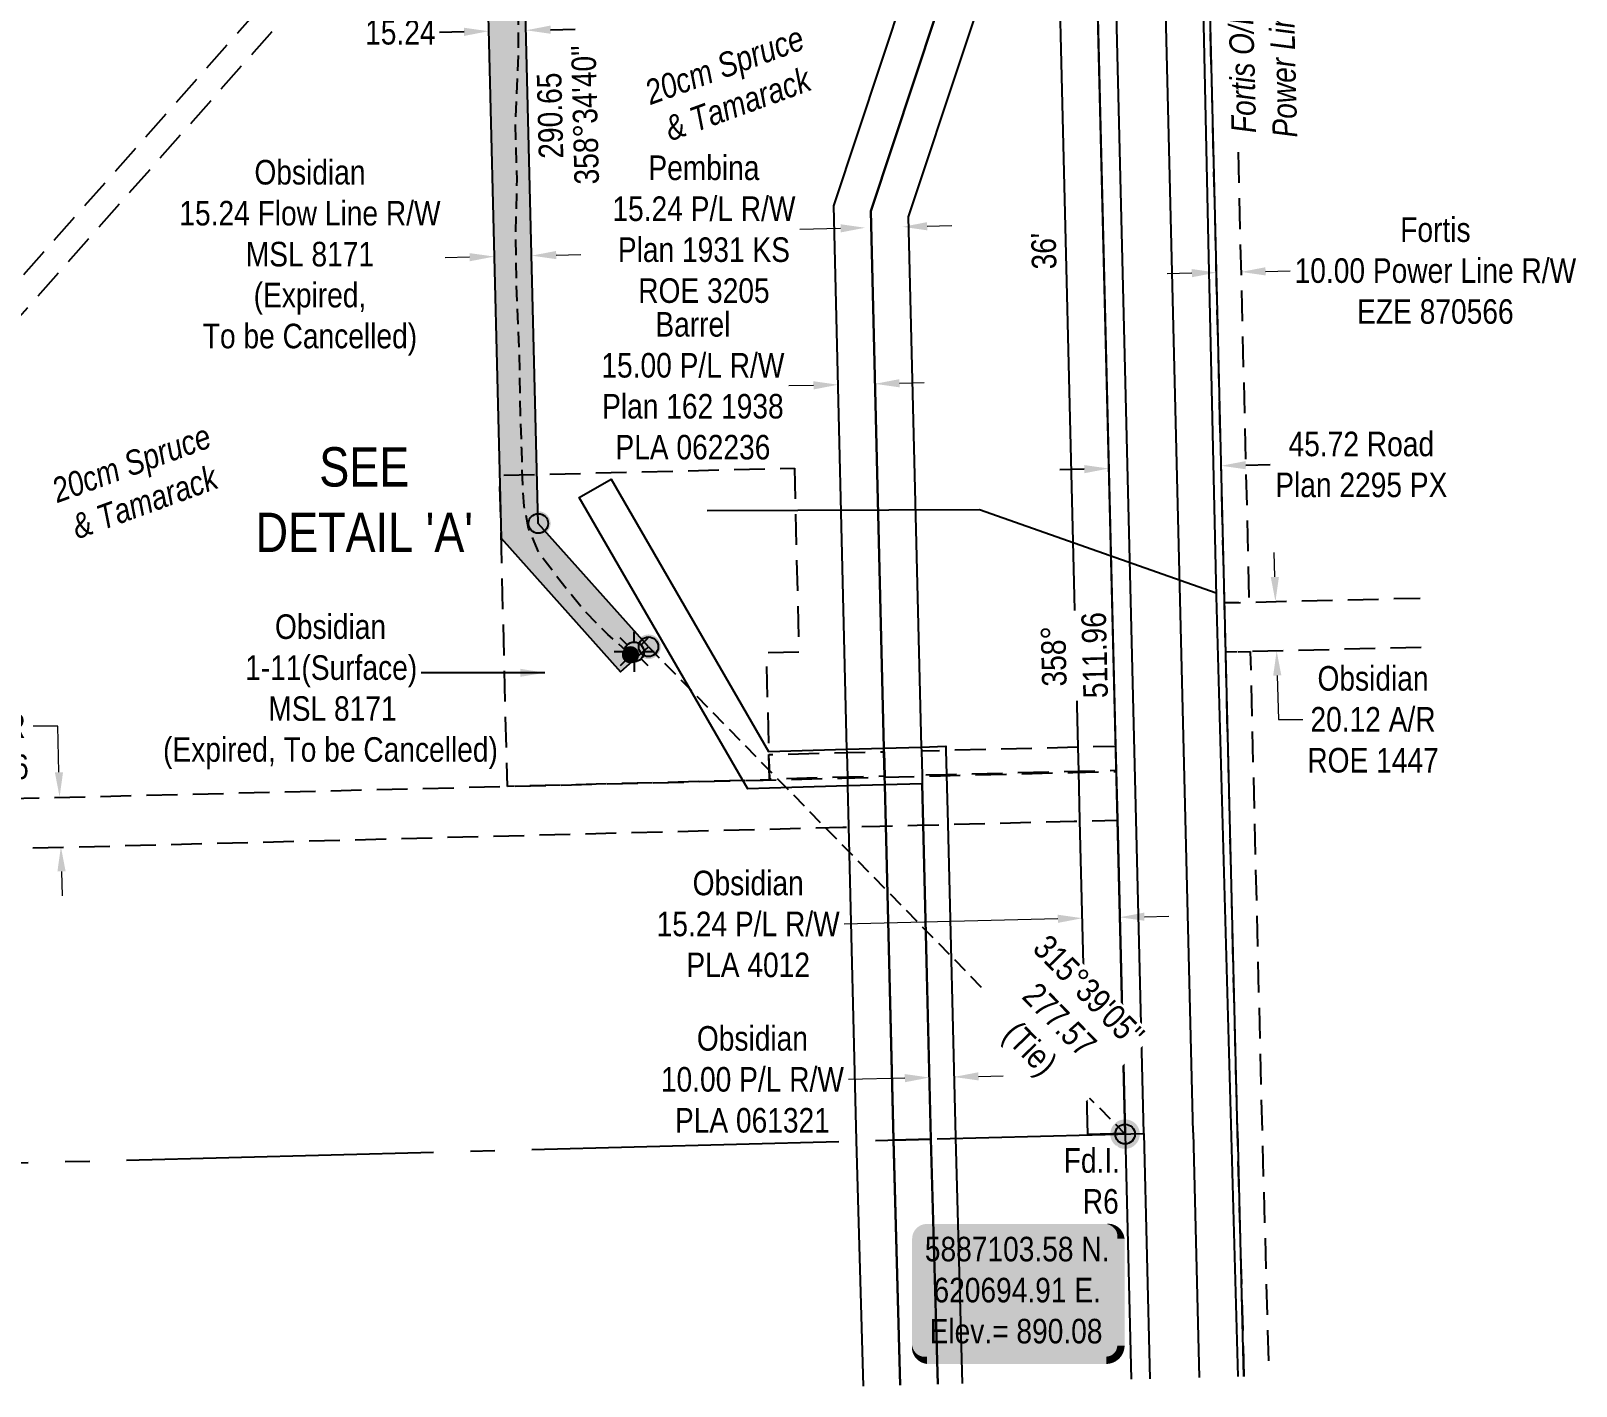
# Model space of a CAD drawing. Extents: x 616178 to 624074, y 5886652 to 5891934.
# Drawn here: x 620250 to 620878, y 5887001 to 5887553 of the extents above; entities that cross this region are included whole.
import ezdxf
from ezdxf.enums import TextEntityAlignment as Align

# ---------------------------------------------------------------- set-up
doc = ezdxf.new("R2010")
doc.units = 0
doc.header["$LTSCALE"] = 5
doc.header["$PDSIZE"] = 0.5
for name, pattern in [('foc-ACCESSROAD', [3.75, 2.5, -1.25]), ('foc-FLOWLINE', [3.75, 2.5, -1.25]), ('foc-QUARTERLINE', [33, 25, -3, 2, -3]), ('foc-TIELINE', [1.875, 1.25, -0.625]), ('UG_PIPE', [1.875, 1.25, -0.625])]:
    doc.linetypes.add(name, pattern=pattern)
doc.layers.get('Defpoints').update_dxf_attribs({"color": 9})
for name, color, linetype in [('AS-PIPE-UG', 44, 'UG_PIPE'), ('AS-POWER', 104, 'foc-POWER'), ('AS-POWER-T', 104, 'Continuous'), ('AS-SYMBOL', 7, 'Continuous'), ('C-RW', 13, 'Continuous'), ('C-WS', 13, 'foc-ACCESSROAD'), ('C-WS-S', 8, 'Continuous'), ('DAB_APPL', 7, 'Continuous'), ('DETAIL-T', 7, 'Continuous'), ('F-EZE', 190, 'foc-FLOWLINE'), ('F-RW', 190, 'Continuous'), ('L-BD', 7, 'Continuous'), ('L-MON', 1, 'Continuous'), ('L-QSEC', 8, 'foc-QUARTERLINE'), ('L-SEC', 7, 'Continuous'), ('L-TIE', 7, 'foc-TIELINE'), ('L-TITLEDB', 4, 'Continuous'), ('L-TITLEDB-T', 4, 'Continuous'), ('P-PROPOSED', 10, 'Continuous'), ('P-PROPOSED-H', 21, 'Continuous'), ('P-TXT', 4, 'Continuous'), ('T-BUSH-T', 110, 'Continuous')]:
    doc.layers.add(name, color=color, linetype=linetype)
for name, color, linetype, lineweight in [('C-AR-T', 13, 'Continuous', 9), ('C-FLOWLINE-T', 13, 'Continuous', 9), ('C-RW-T', 13, 'Continuous', 9), ('C-WS-T', 13, 'Continuous', 9), ('F-EZE-T', 190, 'Continuous', 9), ('F-RW-T', 190, 'Continuous', 9)]:
    doc.layers.add(name, color=color, linetype=linetype, lineweight=lineweight)
doc.styles.add('100L', font='ARIALN.TTF', dxfattribs={"height": 11})
doc.styles.add('80', font='ARIALN.TTF', dxfattribs={"height": 10})
doc.styles.add('80CG', font='ARIALN.TTF', dxfattribs={"height": 10})
doc.styles.add('80L', font='ARIALN.TTF', dxfattribs={"height": 10})
doc.styles.add('foc-LtypeFont', font='ARIALN.TTF', dxfattribs={"height": 7.35})
doc.linetypes.add('foc-POWER', pattern='A,6,-1,["P",foc-LtypeFont,S=0.2,R=0,X=-0.625,Y=-0.75],-1.24,4', length=12.24)
doc.dimstyles.new('Compass 5 000', dxfattribs={"dimscale": 5, "dimtxt": 9, "dimasz": 2, "dimexe": 0.2, "dimexo": 0.0625, "dimgap": 0.5, "dimtad": 0, "dimtih": 1, "dimtoh": 1, "dimzin": 0, "dimdsep": 46, "dimtxsty": '80CG', "dimcen": 0.1, "dimse1": 1, "dimse2": 1, "dimclrd": 256, "dimclrt": 256, "dimaunit": 1, "dimadec": 4, "dimazin": 0, "dimtfac": 0.06, "dimtofl": 0, "dimtmove": 0, "dimatfit": 1, "dimfxl": 0.2, "dimtolj": 1, "dimtzin": 0, "dimlwd": -1, "dimarcsym": 0})

# ---------------------------------------------------------------- blocks, each defined once
blk = doc.blocks.new('RISER')
h = blk.add_hatch(color=255)
h.dxf.hatch_style = 1
edge = h.paths.add_edge_path()
edge.add_arc((0, 0), 0.7, 0, 360)
blk.add_hatch(color=13).paths.add_polyline_path([(0.58, -0.15), (-0.58, -0.15, 0.774597)])
at = {"color": 13}
blk.add_line((-0.58, -0.15), (0.58, -0.15), dxfattribs=at)
blk.add_circle((0, 0), 0.6, dxfattribs=at)
blk = doc.blocks.new('GAS')
h = blk.add_hatch(color=255)
h.dxf.hatch_style = 1
edge = h.paths.add_edge_path()
edge.add_arc((0, 0), 0.9, 0, 360)
for p, q in [((0, 0.81), (0, 1.62)), ((-0.81, 0), (-1.62, 0)), ((-0.57, 0.57), (-1.14, 1.14)), ((0.57, 0.57), (1.14, 1.14)), ((1.62, 0), (0.81, 0)), ((-0.57, -0.57), (-1.14, -1.14)), ((0, -0.81), (0, -1.62)), ((1.14, -1.14), (0.57, -0.57))]:
    blk.add_line(p, q)
blk.add_circle((0, 0), 0.8)
blk = doc.blocks.new('fdia')
at = {"color": 255, "const_width": 1}
blk.add_lwpolyline([(-0.5, 0, 1), (0.5, 0, 1)], format="xyb", close=True, dxfattribs=at)
blk = doc.blocks.new('Fdiaa')
blk.add_blockref('fdia', (0, 0))
blk = doc.blocks.new('fdib')
at = {"color": 1, "const_width": 1.6}
blk.add_lwpolyline([(-0.4, 0, 1), (0.4, 0, 1)], format="xyb", close=True, dxfattribs=at)
at = {"color": 1}
blk.add_circle((0, 0), 0.8, dxfattribs=at)
blk = doc.blocks.new('Fdibb')
blk.add_blockref('fdib', (0, 0))
blk = doc.blocks.new('fdicc')
for name in ['Fdibb', 'Fdiaa']:
    blk.add_blockref(name, (0, 0))
blk = doc.blocks.new('FDI')
blk.add_blockref('fdicc', (0, 0))
blk = doc.blocks.new('*D424')
at = {"layer": 'Defpoints', "color": 0, "transparency": 16777216}
for p in [(620589.13, 5887472.58), (620589.56, 5887455.25), (620604.79, 5887455.62)]:
    blk.add_point(p, dxfattribs=at)
at = {"layer": 'F-RW-T', "transparency": 16777216}
for p, q in [((620579.13, 5887472.33), (620562.6, 5887471.93)), ((620614.36, 5887473.19), (620624.36, 5887473.44))]:
    blk.add_line(p, q, dxfattribs=at)
for points in [[(620579.09, 5887474), (620579.18, 5887470.67), (620589.13, 5887472.58)], [(620614.32, 5887474.86), (620614.4, 5887471.53), (620604.37, 5887472.95)]]:
    blk.add_solid(points, dxfattribs=at)
at = {"layer": 'F-RW-T', "transparency": 16777216, "insert": (620523.51, 5887471.93), "char_height": 10, "attachment_point": 5, "style": '80CG'}
blk.add_mtext('\\A1;Pembina\\P15.24 P/L R/W\\PPlan 1931 KS\\PROE 3205', dxfattribs=at)
blk = doc.blocks.new('*D425')
at = {"layer": 'Defpoints', "color": 0, "transparency": 16777216}
for p in [(620688.19, 5887379.43), (620733.9, 5887380.55), (620734.02, 5887375.67)]:
    blk.add_point(p, dxfattribs=at)
at = {"layer": 'L-TITLEDB-T', "transparency": 16777216}
for p, q in [((620678.31, 5887374.31), (620668.32, 5887374.06)), ((620744.02, 5887375.92), (620754.01, 5887376.16))]:
    blk.add_line(p, q, dxfattribs=at)
for points in [[(620678.27, 5887375.97), (620678.35, 5887372.64), (620688.31, 5887374.55)], [(620743.98, 5887377.58), (620744.06, 5887374.25), (620734.02, 5887375.67)]]:
    blk.add_solid(points, dxfattribs=at)
at = {"layer": 'L-TITLEDB-T', "transparency": 16777216, "insert": (620791.07, 5887376.16), "char_height": 10, "attachment_point": 5, "style": '80CG'}
blk.add_mtext('\\A1;45.72 Road\\PPlan 2295 PX', dxfattribs=at)
blk = doc.blocks.new('*D426')
at = {"layer": 'Defpoints', "color": 0, "transparency": 16777216}
for p in [(620742.08, 5887454.93), (620732.08, 5887454.69), (620742.09, 5887454.59)]:
    blk.add_point(p, dxfattribs=at)
at = {"layer": 'F-EZE-T', "transparency": 16777216}
for p, q in [((620752.09, 5887454.83), (620762.08, 5887455.07)), ((620722.09, 5887454.1), (620712.09, 5887453.85))]:
    blk.add_line(p, q, dxfattribs=at)
for points in [[(620722.05, 5887455.76), (620722.13, 5887452.43), (620732.09, 5887454.34)], [(620752.05, 5887456.5), (620752.13, 5887453.16), (620742.09, 5887454.59)]]:
    blk.add_solid(points, dxfattribs=at)
at = {"layer": 'F-EZE-T', "transparency": 16777216, "insert": (620821.22, 5887455.07), "char_height": 10, "attachment_point": 5, "style": '80CG'}
blk.add_mtext('\\A1;Fortis\\P10.00 Power Line R/W\\PEZE 870566', dxfattribs=at)
blk = doc.blocks.new('*D427')
at = {"layer": 'C-AR-T', "transparency": 16777216}
for p, q in [((620260.52, 5887269.71), (620250.52, 5887269.71)), ((620261.01, 5887250.87), (620260.52, 5887269.71)), ((620262.05, 5887210.56), (620262.3, 5887200.56))]:
    blk.add_line(p, q, dxfattribs=at)
for points in [[(620262.67, 5887250.91), (620259.34, 5887250.83), (620261.27, 5887240.87)], [(620263.71, 5887210.6), (620260.38, 5887210.52), (620261.79, 5887220.56)]]:
    blk.add_solid(points, dxfattribs=at)
at = {"layer": 'Defpoints', "color": 0, "transparency": 16777216}
for p in [(620366.45, 5887243.58), (620366.97, 5887223.26), (620261.79, 5887220.56)]:
    blk.add_point(p, dxfattribs=at)
at = {"layer": 'C-AR-T', "transparency": 16777216, "insert": (620221.99, 5887269.71), "char_height": 10, "attachment_point": 5, "style": '80CG'}
blk.add_mtext('\\A1;Obsidian\\P20.12 A/R\\PROE 1446', dxfattribs=at)
blk = doc.blocks.new('*D429')
at = {"layer": 'Defpoints', "color": 0, "transparency": 16777216}
for p in [(620435.88, 5887552.59), (620438.6, 5887442.94), (620453.84, 5887443.31)]:
    blk.add_point(p, dxfattribs=at)
at = {"layer": 'P-TXT', "transparency": 16777216}
for p, q in [((620425.88, 5887552.35), (620415.88, 5887552.1)), ((620461.11, 5887553.22), (620471.11, 5887553.47))]:
    blk.add_line(p, q, dxfattribs=at)
for points in [[(620425.84, 5887554.01), (620425.92, 5887550.68), (620435.88, 5887552.59)], [(620461.07, 5887554.89), (620461.15, 5887551.55), (620451.11, 5887552.97)]]:
    blk.add_solid(points, dxfattribs=at)
at = {"layer": 'P-TXT', "transparency": 16777216, "insert": (620399.95, 5887552.1), "char_height": 10, "attachment_point": 5, "style": '80CG'}
blk.add_mtext('\\A1;15.24', dxfattribs=at)
blk = doc.blocks.new('*D430')
at = {"layer": 'C-RW-T', "transparency": 16777216}
for p, q in [((620605.27, 5887126.37), (620582.32, 5887125.81)), ((620635.26, 5887127.1), (620645.26, 5887127.34))]:
    blk.add_line(p, q, dxfattribs=at)
for points in [[(620605.23, 5887128.03), (620605.31, 5887124.7), (620615.27, 5887126.61)], [(620635.22, 5887128.76), (620635.3, 5887125.43), (620625.26, 5887126.85)]]:
    blk.add_solid(points, dxfattribs=at)
at = {"layer": 'Defpoints', "color": 0, "transparency": 16777216}
for p in [(620614.78, 5887146.66), (620624.78, 5887146.91), (620615.27, 5887126.61)]:
    blk.add_point(p, dxfattribs=at)
at = {"layer": 'C-RW-T', "transparency": 16777216, "insert": (620543.24, 5887125.81), "char_height": 10, "attachment_point": 5, "style": '80CG'}
blk.add_mtext('\\A1;Obsidian\\P10.00 P/L R/W\\PPLA 061321', dxfattribs=at)
blk = doc.blocks.new('*D433')
at = {"layer": 'C-AR-T', "transparency": 16777216}
for p, q in [((620755.88, 5887330.4), (620755.63, 5887340.39)), ((620756.86, 5887290.28), (620757.3, 5887272.39)), ((620757.3, 5887272.39), (620767.3, 5887272.39))]:
    blk.add_line(p, q, dxfattribs=at)
for points in [[(620757.54, 5887330.44), (620754.21, 5887330.36), (620756.12, 5887320.4)], [(620758.52, 5887290.32), (620755.19, 5887290.24), (620756.61, 5887300.27)]]:
    blk.add_solid(points, dxfattribs=at)
at = {"layer": 'Defpoints', "color": 0, "transparency": 16777216}
for p in [(620762.85, 5887320.56), (620756.61, 5887300.27), (620763.34, 5887300.44)]:
    blk.add_point(p, dxfattribs=at)
at = {"layer": 'C-AR-T', "transparency": 16777216, "insert": (620795.83, 5887272.39), "char_height": 10, "attachment_point": 5, "style": '80CG'}
blk.add_mtext('\\A1;Obsidian\\P20.12 A/R\\PROE 1447', dxfattribs=at)
blk = doc.blocks.new('*U440')
h = blk.add_hatch(color=254)
edge = h.paths.add_edge_path()
edge.add_line((-36.5, -28.5), (36.5, -28.5))
edge.add_arc((36.5, -22.5), 6, 270, 360)
edge.add_line((42.5, -22.5), (42.5, 21))
edge.add_arc((36.5, 21), 6, 0, 90)
edge.add_line((36.5, 27), (-36.5, 27))
edge.add_arc((-36.5, 21), 6, 90, 180)
edge.add_line((-42.5, 21), (-42.5, -22.5))
edge.add_arc((-36.5, -22.5), 6, 180, 270)
at = {"color": 1, "flags": 128}
blk.add_lwpolyline([(-36.5, -28.5, 3, 3, 0), (36.5, -28.5, 3, 3, 0.414214), (42.5, -22.5, 3, 3, 0), (42.5, 21, 3, 0, 0.414214), (36.5, 27, 0, 0, 0), (-36.5, 27, 0, 0, 0.414214), (-42.5, 21, 0, 0, 0), (-42.5, -22.5, 0, 3, 0.414214)], format="xyseb", close=True, dxfattribs=at)
blk.add_lwpolyline([(0.42, -13.25, 0, 10, 0), (0, 0, 5, 5, 0)], format="xyseb", dxfattribs=at)
at = {"color": 1, "style": '80'}
blk.add_attdef('ENTER_TEXT_001', (-35.99, -5), '', height=10, dxfattribs=at)
blk = doc.blocks.new('*D441')
at = {"layer": 'Defpoints', "color": 0, "transparency": 16777216}
for p in [(620577.96, 5887414.66), (620592.96, 5887415.03), (620578.1, 5887408.67)]:
    blk.add_point(p, dxfattribs=at)
at = {"layer": 'F-RW-T', "transparency": 16777216}
for p, q in [((620568.11, 5887408.42), (620558.11, 5887408.18)), ((620603.1, 5887409.28), (620613.1, 5887409.52))]:
    blk.add_line(p, q, dxfattribs=at)
for points in [[(620603.06, 5887410.94), (620603.15, 5887407.61), (620593.11, 5887409.03)], [(620568.07, 5887410.09), (620568.15, 5887406.75), (620578.1, 5887408.67)]]:
    blk.add_solid(points, dxfattribs=at)
at = {"layer": 'F-RW-T', "transparency": 16777216, "insert": (620519.02, 5887408.18), "char_height": 10, "attachment_point": 5, "style": '80CG'}
blk.add_mtext('\\A1;Barrel\\P15.00 P/L R/W\\PPlan 162 1938\\PPLA 062236', dxfattribs=at)
blk = doc.blocks.new('*D447')
at = {"layer": 'C-RW-T', "transparency": 16777216}
for p, q in [((620667.55, 5887191.23), (620580.6, 5887189.08)), ((620702.76, 5887192.1), (620712.76, 5887192.35))]:
    blk.add_line(p, q, dxfattribs=at)
for points in [[(620667.51, 5887192.9), (620667.59, 5887189.57), (620677.55, 5887191.48)], [(620702.72, 5887193.77), (620702.8, 5887190.44), (620692.76, 5887191.86)]]:
    blk.add_solid(points, dxfattribs=at)
at = {"layer": 'Defpoints', "color": 0, "transparency": 16777216}
for p in [(620677.55, 5887191.48), (620677.59, 5887189.7), (620692.81, 5887190.08)]:
    blk.add_point(p, dxfattribs=at)
at = {"layer": 'C-RW-T', "transparency": 16777216, "insert": (620541.52, 5887189.08), "char_height": 10, "attachment_point": 5, "style": '80CG'}
blk.add_mtext('\\A1;Obsidian\\P15.24 P/L R/W\\PPLA 4012', dxfattribs=at)
blk = doc.blocks.new('PLIA')
at = {"color": 255, "const_width": 1}
blk.add_lwpolyline([(-0.5, 0, 1), (0.5, 0, 1)], format="xyb", close=True, dxfattribs=at)
blk = doc.blocks.new('PLIAA')
blk.add_blockref('PLIA', (0, 0))
blk = doc.blocks.new('PLIB')
at = {"color": 1}
blk.add_circle((0, 0), 0.8, dxfattribs=at)
blk = doc.blocks.new('PLIBB')
blk.add_blockref('PLIB', (0, 0))
blk = doc.blocks.new('PLICC')
for name in ['PLIAA', 'PLIBB']:
    blk.add_blockref(name, (0, 0))
blk = doc.blocks.new('PLI')
blk.add_blockref('PLICC', (0, 0))
blk = doc.blocks.new('*D481')
at = {"layer": 'C-FLOWLINE-T', "transparency": 16777216}
for p, q in [((620463.39, 5887461.47), (620473.39, 5887461.72)), ((620428.16, 5887460.59), (620418.16, 5887460.34))]:
    blk.add_line(p, q, dxfattribs=at)
for points in [[(620428.12, 5887462.26), (620428.2, 5887458.93), (620438.16, 5887460.84)], [(620463.35, 5887463.13), (620463.43, 5887459.8), (620453.39, 5887461.22)]]:
    blk.add_solid(points, dxfattribs=at)
at = {"layer": 'Defpoints', "color": 0, "transparency": 16777216}
for p in [(620437.17, 5887500.41), (620452.41, 5887500.78), (620438.16, 5887460.84)]:
    blk.add_point(p, dxfattribs=at)
at = {"layer": 'C-FLOWLINE-T', "transparency": 16777216, "insert": (620363.16, 5887460.34), "char_height": 10, "attachment_point": 5, "style": '80CG'}
blk.add_mtext('\\A1;Obsidian\\P15.24 Flow Line R/W\\PMSL 8171\\P(Expired,\\PTo be Cancelled)', dxfattribs=at)

msp = doc.modelspace()

# ---------------------------------------------------------------- hatches: boundary and pattern name
at = {"layer": 'P-PROPOSED-H'}
h = msp.add_hatch(color=256, dxfattribs=at)
h.dxf.hatch_style = 1
h.paths.add_polyline_path([(620500.953, 5887301.996), (620456.101, 5887352.177), (620448.887, 5887642.63), (620476.426, 5887695.279), (620480.687, 5887736.306), (620433.554, 5887646.197), (620441.005, 5887346.198), (620489.59, 5887291.84)])

# ---------------------------------------------------------------- linework, layer by layer
at = {"layer": 'AS-PIPE-UG', "flags": 128}
msp.add_lwpolyline([(620493.396, 5887298.744), (620491.616, 5887300.563), (620484.347, 5887307.037), (620474.791, 5887316.66), (620469.328, 5887323.483), (620463.944, 5887330.143), (620456.646, 5887339.753), (620452.073, 5887350.165), (620450.413, 5887359.168), (620449.773, 5887367.564), (620449.363, 5887382.435), (620448.848, 5887396.709), (620448.352, 5887423.784), (620447.223, 5887450.538), (620446.904, 5887467.96), (620447.432, 5887492.048), (620446.835, 5887515.755), (620448.032, 5887542.972), (620447.894, 5887578.847), (620446.493, 5887603.605), (620444.668, 5887621.865), (620443.176, 5887634.454), (620442.603, 5887641.187), (620443.004, 5887649.332), (620444.298, 5887655.247), (620449.126, 5887666.702), (620454.915, 5887677.009), (620462.3, 5887686.551), (620468.734, 5887694.371), (620475.646, 5887702.934), (620476.39, 5887703.729), (620487.416, 5887718.614), (620497.058, 5887731.358)], dxfattribs=at)
at = {"layer": 'AS-POWER'}
for points in [[(620740.993, 5887004.878), (620732.109, 5887322.424), (620729.938, 5887419.257), (620729.012, 5887460.626), (620723.559, 5887713.054), (620717.069, 5887948.457), (620715.732, 5888000.228), (620715.509, 5888008.837)], [(620524.872, 5887357.492), (620635.707, 5887357.832), (620731.964, 5887323.941)]]:
    msp.add_lwpolyline(points, dxfattribs=at)
at = {"layer": 'C-RW', "flags": 128}
for points in [[(620682.476, 5887614.228), (620691.076, 5887261.599), (620691.321, 5887251.595), (620691.811, 5887231.634), (620694.97, 5887103.799), (620694.97, 5887103.799), (620679.727, 5887103.408), (620676.566, 5887231.25), (620676.075, 5887251.22), (620675.829, 5887261.222), (620667.27, 5887612.286)], [(620618.649, 5887001.761), (620615.875, 5887101.772), (620612.759, 5887229.595), (620612.354, 5887246.179), (620597.101, 5887245.745), (620582.099, 5887245.316), (620550.228, 5887244.406), (620541.354, 5887244.154), (620539.216, 5887247.847), (620472.733, 5887362.726), (620485.711, 5887370.238), (620501.37, 5887343.181), (620549.786, 5887259.409), (620581.732, 5887260.306), (620596.735, 5887260.735), (620611.986, 5887261.17), (620621.982, 5887261.454), (620622.02, 5887259.896), (620622.264, 5887249.894), (620622.752, 5887229.853), (620625.862, 5887102.355), (620625.871, 5887102.028), (620628.625, 5887002.015)]]:
    msp.add_lwpolyline(points, dxfattribs=at)
at = {"layer": 'C-WS', "flags": 128}
for points in [[(620422.236, 5887636.557), (620156.18, 5887336.124), (620158.571, 5887238.132), (620440.955, 5887245.089), (620536.804, 5887247.452), (620547.614, 5887247.718), (620579.599, 5887248.506), (620594.603, 5887248.877), (620609.857, 5887249.253), (620619.851, 5887249.499), (620673.663, 5887250.825), (620691.329, 5887251.27), (620691.803, 5887231.3), (620674.154, 5887230.855), (620620.34, 5887229.458), (620610.347, 5887229.2), (620595.094, 5887228.807), (620580.09, 5887228.42), (620159.072, 5887217.587), (620159.282, 5887208.982), (620032.142, 5887205.881), (620029.039, 5887333.021), (620142.454, 5887335.788), (620415.137, 5887643.786), (620421.89, 5887651.415), (620422.236, 5887636.557)], [(620560.312, 5887374.754), (620562.171, 5887299.791), (620548.867, 5887299.461), (620550.148, 5887247.796), (620443.511, 5887245.152), (620440.867, 5887351.79), (620440.371, 5887371.78)]]:
    msp.add_lwpolyline(points, close=True, dxfattribs=at)
msp.add_lwpolyline([(620815.469, 5887301.715), (620745.874, 5887300.012), (620735.871, 5887299.767), (620735.379, 5887319.893), (620745.381, 5887320.137), (620814.977, 5887321.84)], dxfattribs=at)
at = {"layer": 'DAB_APPL', "flags": 128}
msp.add_lwpolyline([(620603.409, 5887001.372), (620600.639, 5887101.144), (620615.881, 5887101.535), (620618.649, 5887001.761)], dxfattribs=at)
at = {"layer": 'F-EZE', "flags": 128}
for points in [[(620738.145, 5887615.766), (620745.381, 5887320.137), (620735.379, 5887319.893), (620728.143, 5887615.515), (620727.776, 5887630.52), (620727.551, 5887640.17), (620727.306, 5887650.558), (620737.524, 5887643.724), (620737.779, 5887630.749), (620738.145, 5887615.766)], [(620691.077, 5887261.589), (620691.321, 5887251.595), (620676.2, 5887251.213), (620622.389, 5887249.887), (620612.395, 5887249.641), (620612.148, 5887259.644), (620622.145, 5887259.89), (620675.954, 5887261.216), (620691.077, 5887261.589)], [(620596.895, 5887259.268), (620597.14, 5887249.265), (620582.136, 5887248.895), (620550.141, 5887248.106), (620549.876, 5887258.108), (620581.891, 5887258.898), (620596.895, 5887259.268)]]:
    msp.add_lwpolyline(points, close=True, dxfattribs=at)
msp.add_lwpolyline([(620743.438, 5887004.94), (620740.642, 5887104.849), (620737.516, 5887232.586), (620737.023, 5887252.712), (620735.871, 5887299.767), (620745.874, 5887300.012), (620750.646, 5887105.076), (620753.44, 5887005.195)], dxfattribs=at)
at = {"layer": 'F-RW', "flags": 128}
for points in [[(620588.406, 5887000.99), (620585.629, 5887100.998), (620582.502, 5887228.815), (620582.099, 5887245.316), (620582.011, 5887248.901), (620581.766, 5887258.904), (620581.732, 5887260.306), (620576.32, 5887481.551), (620624.755, 5887627.607)], [(620651.896, 5887613.362), (620606.686, 5887477.029), (620611.986, 5887261.17), (620612.023, 5887259.651), (620612.27, 5887249.648), (620612.354, 5887246.179), (620612.759, 5887229.595), (620615.881, 5887101.535), (620615.881, 5887101.535), (620600.639, 5887101.144), (620597.506, 5887229.202), (620597.101, 5887245.745), (620597.015, 5887249.272), (620596.771, 5887259.275), (620596.735, 5887260.735), (620591.389, 5887479.307), (620635.692, 5887612.902)], [(620635.692, 5887612.902), (620591.389, 5887479.307), (620596.735, 5887260.735), (620596.771, 5887259.275), (620597.015, 5887249.272), (620597.101, 5887245.745), (620597.506, 5887229.202), (620600.632, 5887101.382), (620603.409, 5887001.372)]]:
    msp.add_lwpolyline(points, dxfattribs=at)
at = {"layer": 'L-QSEC', "flags": 128}
msp.add_lwpolyline([(619793.669, 5887080.143), (620702.548, 5887103.79)], dxfattribs=at)
at = {"layer": 'L-SEC', "flags": 128}
for points in [[(620722.625, 5887104.254), (620710.165, 5887615.883), (620702.981, 5887908.43), (620700.544, 5888008.46)], [(620702.511, 5887103.764), (620690.051, 5887615.393), (620682.867, 5887907.936), (620680.431, 5888007.955)], [(620702.511, 5887103.764), (620704.941, 5887003.96)], [(620722.625, 5887104.254), (620725.055, 5887004.472)]]:
    msp.add_lwpolyline(points, dxfattribs=at)
at = {"layer": 'L-TIE', "flags": 128}
msp.add_lwpolyline([(620500.953, 5887301.996), (620694.913, 5887103.579)], dxfattribs=at)
at = {"layer": 'L-TITLEDB', "flags": 128}
for points in [[(620740.619, 5887104.692), (620728.159, 5887616.321), (620720.975, 5887908.871), (620718.539, 5888008.913)], [(620694.913, 5887103.579), (620682.453, 5887615.208), (620675.269, 5887907.749), (620672.833, 5888007.764)], [(620694.913, 5887103.579), (620697.344, 5887003.766)], [(620740.619, 5887104.692), (620743.049, 5887004.931)]]:
    msp.add_lwpolyline(points, dxfattribs=at)
at = {"layer": 'P-PROPOSED', "flags": 128}
msp.add_lwpolyline([(620500.953, 5887301.996), (620456.101, 5887352.177), (620448.887, 5887642.63), (620476.426, 5887695.279), (620480.687, 5887736.306), (620433.554, 5887646.197), (620441.005, 5887346.198), (620489.59, 5887291.84)], close=True, dxfattribs=at)

# ---------------------------------------------------------------- block references
at = {"layer": 'AS-SYMBOL', "xscale": 4.999999999999989, "yscale": 4.999999999999989, "zscale": 4.999999999999989}
msp.add_blockref('RISER', (620493.625, 5887298.735), dxfattribs=at)
at = {"layer": 'C-WS-S', "xscale": 4.999999999999989, "yscale": 4.999999999999989, "zscale": 4.999999999999989}
msp.add_blockref('GAS', (620495.107, 5887299.904), dxfattribs=at)
at = {"layer": 'DETAIL-T'}
ref = msp.add_blockref('*U440', (620650.736, 5887040.013), dxfattribs=dict(at, xscale=0.99964253, yscale=0.99964253, zscale=0.99964253))
ref.add_attrib('ENTER_TEXT_001', '5887103.58 N.', (620613.43, 5887051.782), dxfattribs={"layer": '0', "color": 1, "height": 9.99643, "style": '80'})
ref.add_attrib('ENTER_TEXT_002', '620694.91 E.', (620616.952, 5887035.08), dxfattribs={"layer": '0', "color": 1, "height": 9.99643, "style": '80'})
ref.add_attrib('ENTER_TEXT_003', 'Elev.= 890.08', (620615.36, 5887018.378), dxfattribs={"layer": '0', "color": 1, "height": 9.99643, "style": '80'})
at = {"layer": 'L-MON', "color": 5, "xscale": 4.99821265, "yscale": 4.99821265, "zscale": 4.99821265}
for p in [(620456.101, 5887352.177), (620500.953, 5887301.996)]:
    msp.add_blockref('PLI', p, dxfattribs=at)
at = {"layer": 'L-MON', "xscale": 4.999999999999989, "yscale": 4.999999999999989, "zscale": 4.999999999999989}
msp.add_blockref('FDI', (620694.913, 5887103.579), dxfattribs=at)

# ---------------------------------------------------------------- texts
at = {"layer": 'C-WS-T', "insert": (620296.169, 5887315.183), "char_height": 10, "attachment_point": 1, "style": '80L'}
msp.add_mtext_dynamic_manual_height_columns('\\pi52.75;Obsidian\\P\\pi40.612;1-11(Surface)\\P\\pi50.042;MSL 8171\\P\\pi7.2285;(Expired, To be Cancelled)', width=149.33426, gutter_width=50, heights=[0], dxfattribs=at)
at = {"layer": 'DETAIL-T', "color": 3, "insert": (620385.272, 5887361.897), "char_height": 15.9943, "width": 93.93354, "attachment_point": 5, "style": '80CG'}
msp.add_mtext("SEE\\PDETAIL 'A'", dxfattribs=at)
at = {"layer": 'L-BD', "style": '80L'}
for s, height, p in [("358°34'40''", 9.99643, (620475.122, 5887518.564)), ('290.65', 9.9964, (620460.881, 5887518.211))]:
    msp.add_text(s, height=height, rotation=91.4228, dxfattribs=at).set_placement(p, align=Align.MIDDLE)
at = {"layer": 'T-BUSH-T', "char_height": 9.99643, "attachment_point": 1, "rotation": 20, "style": '80L'}
for insert in [(620498.067, 5887531.804), (620256.671, 5887369.755)]:
    msp.add_mtext_dynamic_manual_height_columns('\\pi0.39955;{\\fArial Narrow|b0|i1|c0|p34;20cm Spruce\\P\\pi2.9362;& Tamarack}', width=67.3101, gutter_width=50, heights=[0], dxfattribs=dict(at, insert=insert))

# ---------------------------------------------------------------- dimensions: what is measured, and where the dimension line sits
at = {"layer": 'C-AR-T'}
for base, p1, p2, angle, text, picture, middle in [((620756.614, 5887300.275), (620762.851, 5887320.565), (620763.343, 5887300.44), 271.402055, 'Obsidian\\P20.12 A/R\\PROE 1447', '*D433', (620795.83, 5887272.395)), ((620261.788, 5887220.556), (620366.446, 5887243.579), (620366.969, 5887223.262), 271.473925, 'Obsidian\\P20.12 A/R\\PROE 1446', '*D427', (620221.99, 5887269.71))]:
    dim = msp.add_linear_dim(base=base, p1=p1, p2=p2, angle=angle, text=text, dimstyle='Compass 5 000', dxfattribs=at)
    dim.commit()
    dim.dimension.update_dxf_attribs({"geometry": picture, "text_midpoint": middle, "dimtype": 161})
at = {"layer": 'C-FLOWLINE-T'}
dim = msp.add_linear_dim(base=(620438.157, 5887460.841), p1=(620452.41, 5887500.785), p2=(620437.175, 5887500.406), angle=181.422766, text='Obsidian\\P15.24 Flow Line R/W\\PMSL 8171\\P(Expired,\\PTo be Cancelled)', dimstyle='Compass 5 000', dxfattribs=at)
dim.commit()
dim.dimension.update_dxf_attribs({"geometry": '*D481', "text_midpoint": (620363.164, 5887460.345), "dimtype": 161})
at = {"layer": 'C-RW-T'}
for base, p1, p2, angle, text, picture, middle in [((620677.549, 5887191.482), (620692.806, 5887190.08), (620677.593, 5887189.704), 181.416276, 'Obsidian\\P15.24 P/L R/W\\PPLA 4012', '*D447', (620541.518, 5887189.085)), ((620615.269, 5887126.61), (620624.775, 5887146.908), (620614.78, 5887146.664), 181.396329, 'Obsidian\\P10.00 P/L R/W\\PPLA 061321', '*D430', (620543.236, 5887125.807))]:
    dim = msp.add_linear_dim(base=base, p1=p1, p2=p2, angle=angle, text=text, dimstyle='Compass 5 000', dxfattribs=at)
    dim.commit()
    dim.dimension.update_dxf_attribs({"geometry": picture, "text_midpoint": middle, "dimtype": 161})
at = {"layer": 'F-EZE-T'}
dim = msp.add_aligned_dim(p1=(620732.079, 5887454.687), p2=(620742.082, 5887454.932), distance=-0.346, text='Fortis\\P10.00 Power Line R/W\\PEZE 870566', dimstyle='Compass 5 000', dxfattribs=at)
dim.commit()
dim.dimension.update_dxf_attribs({"geometry": '*D426', "text_midpoint": (620821.225, 5887455.075)})
at = {"layer": 'F-RW-T'}
for base, p1, p2, angle, text, picture, middle in [((620589.131, 5887472.577), (620604.79, 5887455.619), (620589.555, 5887455.246), 181.401181, 'Pembina\\P15.24 P/L R/W\\PPlan 1931 KS\\PROE 3205', '*D424', (620523.514, 5887471.928)), ((620578.103, 5887408.665), (620592.961, 5887415.027), (620577.957, 5887414.66), 181.401258, 'Barrel\\P15.00 P/L R/W\\PPlan 162 1938\\PPLA 062236', '*D441', (620519.023, 5887408.176))]:
    dim = msp.add_linear_dim(base=base, p1=p1, p2=p2, angle=angle, text=text, dimstyle='Compass 5 000', dxfattribs=at)
    dim.commit()
    dim.dimension.update_dxf_attribs({"geometry": picture, "text_midpoint": middle, "dimtype": 161})
at = {"layer": 'L-TITLEDB-T'}
dim = msp.add_aligned_dim(p1=(620688.191, 5887379.429), p2=(620733.901, 5887380.547), distance=-4.878, text='45.72 Road\\PPlan 2295 PX', dimstyle='Compass 5 000', dxfattribs=at)
dim.commit()
dim.dimension.update_dxf_attribs({"geometry": '*D425', "text_midpoint": (620791.071, 5887376.161)})
at = {"layer": 'P-TXT'}
dim = msp.add_linear_dim(base=(620435.879, 5887552.593), p1=(620453.837, 5887443.314), p2=(620438.602, 5887442.936), angle=181.422766, text='15.24', dimstyle='Compass 5 000', dxfattribs=at)
dim.commit()
dim.dimension.update_dxf_attribs({"geometry": '*D429', "text_midpoint": (620399.947, 5887552.097), "dimtype": 161})

# ---------------------------------------------------------------- leaders
at = {"layer": 'C-WS-T', "path_type": 1}
msp.add_leader([(620458.719, 5887291.396), (620408.475, 5887291.396)], dimstyle='Compass 5 000', override={"dimgap": 0.5, "dimtad": 0}, dxfattribs=at)

# ---------------------------------------------------------------- next in the draw order: texts
at = {"layer": 'AS-POWER-T', "insert": (620738.333, 5887508.42), "char_height": 10, "attachment_point": 1, "rotation": 91.402082, "style": '100L', "bg_fill": 3, "box_fill_scale": 1.1, "bg_fill_color": 256, "bg_fill_transparency": 0}
msp.add_mtext_dynamic_manual_height_columns('\\pi2.5534;{\\fArial Narrow|b0|i1|c0|p34;Fortis O/H\\P\\pi0.32626;Power Line}', width=57.1191, gutter_width=55, heights=[0], dxfattribs=at)
at = {"layer": 'L-BD', "attachment_point": 2, "style": '80L', "bg_fill": 3, "box_fill_scale": 1.1, "bg_fill_color": 256, "bg_fill_transparency": 0}
for s, insert, char_height, width, rotation in [("36'", (620656.838, 5887462.969), 9.9964, 14.46727, 91.4067), ('358°\\P511.96 ', (620660.866, 5887298.014), 9.9964, 34.58286, 91.4067), ("315°39'05'' 277.57 (Tie)", (620683.794, 5887165.308), 9.99643, 60.47502, 314.3492)]:
    msp.add_mtext(s, dxfattribs=dict(at, insert=insert, char_height=char_height, width=width, rotation=rotation))
at = {"layer": 'L-MON', "insert": (620668.887, 5887097.86), "char_height": 9.99643, "attachment_point": 1, "style": '80L', "bg_fill": 3, "box_fill_scale": 1.1, "bg_fill_color": 256, "bg_fill_transparency": 0}
msp.add_mtext_dynamic_manual_height_columns('\\pi1.0614;Fd.I.\\P\\pi8.8281;R6', width=22.03619, gutter_width=50, heights=[0], dxfattribs=at)

doc.saveas('drawing.dxf')
